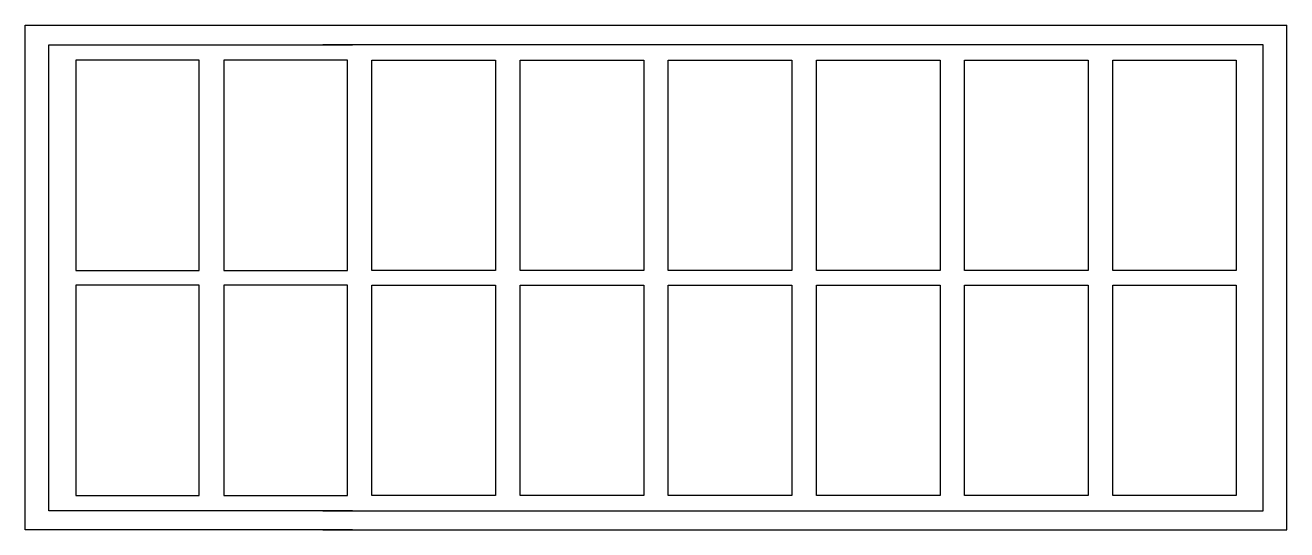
# Model space of a CAD drawing. Header units: millimetres. Extents: x -668.36 to -666.36, y 1789.69 to 1790.49.
import ezdxf

# ---------------------------------------------------------------- set-up
doc = ezdxf.new("R2010")
doc.units = ezdxf.units.MM
doc.header["$LTSCALE"] = 10
doc.layers.add('Janelas', color=2, linetype='Continuous')

msp = doc.modelspace()

# ---------------------------------------------------------------- linework, layer by layer
at = {"layer": 'Janelas'}
for p, q in [((-668.3643, 1789.6873), (-668.3643, 1790.4873)), ((-668.3643, 1790.4873), (-666.3643, 1790.4873)), ((-666.3643, 1789.6873), (-666.3643, 1790.4873)), ((-667.8455, 1789.6873), (-668.3643, 1789.6873)), ((-667.8925, 1789.6873), (-666.3643, 1789.6873))]:
    msp.add_line(p, q, dxfattribs=at)
at = {"layer": 'Janelas', "color": 1}
for p, q in [((-668.3268, 1790.4563), (-667.8455, 1790.4563)), ((-668.3268, 1789.7173), (-668.3268, 1790.4563)), ((-666.4018, 1790.4563), (-667.8925, 1790.4563)), ((-666.4018, 1789.7173), (-666.4018, 1790.4563)), ((-668.2843, 1790.4319), (-668.2843, 1790.0985)), ((-668.0884, 1790.4319), (-668.2843, 1790.4319)), ((-668.0884, 1790.0985), (-668.0884, 1790.4319)), ((-668.0495, 1790.4319), (-668.0495, 1790.0985)), ((-667.8535, 1790.4319), (-668.0495, 1790.4319)), ((-667.8535, 1790.0985), (-667.8535, 1790.4319)), ((-667.8146, 1790.0985), (-667.8146, 1790.4319)), ((-667.8146, 1790.4319), (-667.6186, 1790.4319)), ((-667.6186, 1790.4319), (-667.6186, 1790.0985)), ((-667.5797, 1790.0985), (-667.5797, 1790.4319)), ((-667.5797, 1790.4319), (-667.3837, 1790.4319)), ((-667.3837, 1790.4319), (-667.3837, 1790.0985)), ((-667.3448, 1790.0985), (-667.3448, 1790.4319)), ((-667.3448, 1790.4319), (-667.1489, 1790.4319)), ((-667.1489, 1790.4319), (-667.1489, 1790.0985)), ((-667.11, 1790.0985), (-667.11, 1790.4319)), ((-667.11, 1790.4319), (-666.914, 1790.4319)), ((-666.914, 1790.4319), (-666.914, 1790.0985)), ((-666.8751, 1790.0985), (-666.8751, 1790.4319)), ((-666.8751, 1790.4319), (-666.6791, 1790.4319)), ((-666.6791, 1790.4319), (-666.6791, 1790.0985)), ((-666.6402, 1790.0985), (-666.6402, 1790.4319)), ((-666.6402, 1790.4319), (-666.4443, 1790.4319)), ((-666.4443, 1790.4319), (-666.4443, 1790.0985)), ((-668.2843, 1790.0985), (-668.0884, 1790.0985)), ((-668.0495, 1790.0985), (-667.8535, 1790.0985)), ((-667.6186, 1790.0985), (-667.8146, 1790.0985)), ((-667.3837, 1790.0985), (-667.5797, 1790.0985)), ((-667.1489, 1790.0985), (-667.3448, 1790.0985)), ((-666.914, 1790.0985), (-667.11, 1790.0985)), ((-666.6791, 1790.0985), (-666.8751, 1790.0985)), ((-666.4443, 1790.0985), (-666.6402, 1790.0985)), ((-668.2843, 1790.0751), (-668.2843, 1789.7417)), ((-668.0884, 1790.0751), (-668.2843, 1790.0751)), ((-668.0884, 1789.7417), (-668.0884, 1790.0751)), ((-668.0495, 1790.0751), (-668.0495, 1789.7417)), ((-667.8535, 1790.0751), (-668.0495, 1790.0751)), ((-667.8535, 1789.7417), (-667.8535, 1790.0751)), ((-667.8146, 1789.7417), (-667.8146, 1790.0751)), ((-667.8146, 1790.0751), (-667.6186, 1790.0751)), ((-667.6186, 1790.0751), (-667.6186, 1789.7417)), ((-667.5797, 1789.7417), (-667.5797, 1790.0751)), ((-667.5797, 1790.0751), (-667.3837, 1790.0751)), ((-667.3837, 1790.0751), (-667.3837, 1789.7417)), ((-667.3448, 1789.7417), (-667.3448, 1790.0751)), ((-667.3448, 1790.0751), (-667.1489, 1790.0751)), ((-667.1489, 1790.0751), (-667.1489, 1789.7417)), ((-667.11, 1789.7417), (-667.11, 1790.0751)), ((-667.11, 1790.0751), (-666.914, 1790.0751)), ((-666.914, 1790.0751), (-666.914, 1789.7417)), ((-666.8751, 1789.7417), (-666.8751, 1790.0751)), ((-666.8751, 1790.0751), (-666.6791, 1790.0751)), ((-666.6791, 1790.0751), (-666.6791, 1789.7417)), ((-666.6402, 1789.7417), (-666.6402, 1790.0751)), ((-666.6402, 1790.0751), (-666.4443, 1790.0751)), ((-666.4443, 1790.0751), (-666.4443, 1789.7417)), ((-668.2843, 1789.7417), (-668.0884, 1789.7417)), ((-668.0495, 1789.7417), (-667.8535, 1789.7417)), ((-667.6186, 1789.7417), (-667.8146, 1789.7417)), ((-667.3837, 1789.7417), (-667.5797, 1789.7417)), ((-667.1489, 1789.7417), (-667.3448, 1789.7417)), ((-666.914, 1789.7417), (-667.11, 1789.7417)), ((-666.6791, 1789.7417), (-666.8751, 1789.7417)), ((-666.4443, 1789.7417), (-666.6402, 1789.7417)), ((-667.8455, 1789.7173), (-668.3268, 1789.7173)), ((-667.8925, 1789.7173), (-666.4018, 1789.7173))]:
    msp.add_line(p, q, dxfattribs=at)

doc.saveas('drawing.dxf')
